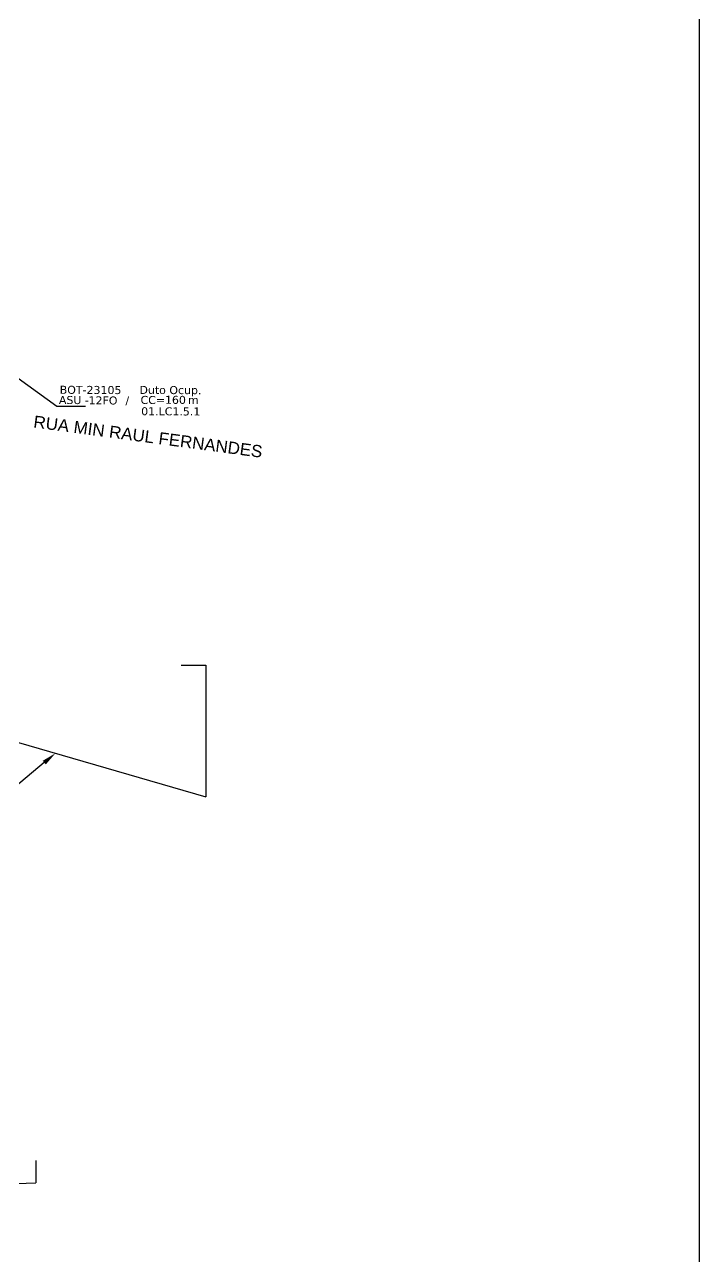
# Model space of a CAD drawing. Extents: x -89 to 1462, y 705 to 1544.
# Drawn here: x 635.9 to 749.2, y 952.3 to 1159.2 of the extents above; entities that cross this region are included whole.
import ezdxf
from ezdxf import colors
from ezdxf.entities.mleader import LeaderData, LeaderLine
from ezdxf.enums import TextEntityAlignment as Align
from ezdxf.math import Vec2, Vec3

# ---------------------------------------------------------------- set-up
doc = ezdxf.new("R2010")
doc.units = 0
doc.layers.add('CAP a instalar', color=1, linetype='Continuous')
doc.layers.add('label_cabos', color=7, linetype='Continuous')
doc.layers.add('Segmento Logradouro Texto', color=7, linetype='Continuous', lineweight=0)
doc.styles.add('DIGICADE', font='')
doc.styles.add('siredit', font='verdana.ttf')
doc.styles.get("Standard").update_dxf_attribs({"font": 'arial.ttf'})
doc.styles.get('DIGICADE').set_extended_font_data('Arial')

# ---------------------------------------------------------------- blocks, each defined once
blk = doc.blocks.new('Inst CB DT OCUP CFOA-SM-ASU-120-S-12')
at = {"layer": 'label_cabos', "color": 0, "style": 'siredit'}
for tag, flags, p in [('ID_ATIVIDADE', 3, (1.31, 2.67)), ('FATOR', 1, (11.56, 2.55))]:
    blk.add_attdef(tag, text='', height=1, rotation=359.69, dxfattribs=dict(at, flags=flags)).set_placement(p, align=Align.MIDDLE_CENTER)
for tag, p in [('DESTINO_CABO', (3.13, 1.26)), ('TIPO_CABO', (13.11, 1.24)), ('TIPO_CABO', (1.26, 0)), ('CABO', (4.69, -0.05)), ('/', (7.71, -0.05)), ('LANCE', (10.91, 0)), ('UND', (15.96, 0)), ('FID', (13.15, -1.41))]:
    blk.add_attdef(tag, text='', height=1, rotation=359.69, dxfattribs=at).set_placement(p, align=Align.MIDDLE_CENTER)
blk.add_attdef('QTDE', (12.43, -0.47), '', height=1, rotation=359.69, dxfattribs=at)

msp = doc.modelspace()

# ---------------------------------------------------------------- linework, layer by layer
msp.add_lwpolyline([(-89.32, 705.02), (749.25, 705.02), (749.25, 1299.02), (-89.32, 1299.02), (-89.32, 705.02)])
at = {"layer": 'CAP a instalar', "color": 7, "ltscale": 5}
for points in [[(662.18, 1051.6), (666.34, 1051.6)], [(666.33, 1051.6), (666.34, 1029.47)], [(583.57, 987.93), (600.77, 1048.44), (666.34, 1029.47)], [(637.76, 968.36), (637.76, 964.62)], [(596.88, 963.21), (637.76, 964.62)]]:
    msp.add_lwpolyline(points, dxfattribs=at)

# ---------------------------------------------------------------- block references
at = {"layer": 'label_cabos', "color": 0, "lineweight": 0}
ref = msp.add_blockref('Inst CB DT OCUP CFOA-SM-ASU-120-S-12', (642.75, 1096.15), dxfattribs=dict(at, xscale=1.344317315532112, yscale=1.344317315532112, zscale=1.344317315532112))
ref.add_attrib('DESTINO_CABO', 'BOT-23105', dxfattribs={"color": 0, "height": 1.344, "rotation": 359.69, "style": 'siredit'}).set_placement((646.95, 1097.84), align=Align.MIDDLE_CENTER)
ref.add_attrib('CABO', '12FO', dxfattribs={"color": 0, "height": 1.344, "rotation": 359.69, "style": 'siredit'}).set_placement((649.04, 1096.08), align=Align.MIDDLE_CENTER)
ref.add_attrib('TIPO_CABO', 'Duto Ocup.', dxfattribs={"color": 0, "height": 1.344, "rotation": 359.69, "style": 'siredit'}).set_placement((660.37, 1097.82), align=Align.MIDDLE_CENTER)
ref.add_attrib('/', '/', dxfattribs={"color": 0, "height": 1.34, "rotation": 359.69, "style": 'siredit'}).set_placement((653.12, 1096.08), align=Align.MIDDLE_CENTER)
ref.add_attrib('TIPO_CABO', 'ASU - ', dxfattribs={"color": 0, "height": 1.344, "rotation": 359.69, "style": 'siredit'}).set_placement((644.44, 1096.14), align=Align.MIDDLE_CENTER)
ref.add_attrib('FID', '01.LC1.5.1', dxfattribs={"color": 0, "height": 1.344, "rotation": 359.69, "style": 'siredit'}).set_placement((660.42, 1094.24), align=Align.MIDDLE_CENTER)
ref.add_attrib('LANCE', 'CC=', dxfattribs={"color": 0, "height": 1.344, "rotation": 359.69, "style": 'siredit'}).set_placement((657.41, 1096.15), align=Align.MIDDLE_CENTER)
ref.add_attrib('QTDE', '160', (659.45, 1095.51), dxfattribs={"color": 0, "height": 1.344, "rotation": 359.69, "style": 'siredit'})
ref.add_attrib('UND', 'm', dxfattribs={"color": 0, "height": 1.34, "rotation": 359.69, "style": 'siredit'}).set_placement((664.21, 1096.15), align=Align.MIDDLE_CENTER)

# ---------------------------------------------------------------- texts
at = {"layer": 'Segmento Logradouro Texto', "linetype": 'Continuous', "insert": (637.53, 1093.56), "char_height": 2.0382, "width": 39.3286, "attachment_point": 1, "rotation": 352.4415, "style": 'DIGICADE'}
for s in ['\\fArial|b0|i0|c0|p34;\\W1.0000000000;\\T1.0000000000;\\o\\lRUA MIN RAUL FERNANDES', '\\o\\l\\fArial|b0|i0|c0|p34;\\T1.0000000000;\\W1.0000000000;RUA MIN RAUL FERNANDES']:
    msp.add_mtext(s, dxfattribs=at)

# ---------------------------------------------------------------- leaders
at = {"layer": 'label_cabos', "color": 7, "lineweight": 0}
ml = msp.add_multileader_mtext('Standard', dxfattribs=at)
ml.set_content('', color=7)
ml.set_leader_properties()
ml.build(insert=Vec2(0, 0))
ml.multileader.update_dxf_attribs({"text_right_attachment_type": 6, "dogleg_length": 4.86, "arrow_head_size": 2.43})
ctx = ml.context
ctx.base_point, ctx.char_height, ctx.arrow_head_size, ctx.landing_gap_size, ctx.plane_origin = Vec3(645.86, 1067.98), 2.43, 2.43, 1.21, Vec3(-7891314.64, -131083845.87)
ctx.right_attachment = 6
notes = []
notes.append((ctx, [(0, (1, 1, 0), (641.26, 1095.09), (1, 0), 4.86, [(0, [(631.19, 1102.39)], 0, [])])]))
ctx.mtext.insert, ctx.mtext.rotation = Vec3(647.33, 1096.3), 6.283185
ml = msp.add_multileader_mtext('Standard', dxfattribs=at)
ml.set_content('', color=7)
ml.set_leader_properties()
ml.build(insert=Vec2(0, 0))
ml.multileader.update_dxf_attribs({"text_right_attachment_type": 6, "dogleg_length": 4.86, "arrow_head_size": 2.43})
ctx = ml.context
ctx.base_point, ctx.char_height, ctx.arrow_head_size, ctx.landing_gap_size, ctx.plane_origin, ctx.plane_x_axis, ctx.plane_y_axis = Vec3(630.73, 1054.53), 2.43, 2.43, 1.21, Vec3(7892587.08, 131085969.52), Vec3(-1, 0), Vec3(0, -1)
ctx.right_attachment = 6
notes.append((ctx, [(0, (1, 1, 0), (631.18, 1028.56), (-1, 0), 4.86, [(0, [(641.04, 1036.79)], 0, [])])]))
ctx.mtext.insert, ctx.mtext.text_direction, ctx.mtext.rotation = Vec3(625.11, 1027.35), Vec3(-1, 0), 3.141593
for ctx, leaders in notes:
    for number, flags, end, landing, length, lines in leaders:
        leader = LeaderData()
        leader.index, (leader.has_last_leader_line, leader.has_dogleg_vector, leader.attachment_direction) = number, flags
        leader.last_leader_point, leader.dogleg_vector, leader.dogleg_length = Vec3(end), Vec3(landing), length
        for number, points, colour, breaks in lines:
            line = LeaderLine()
            line.index, line.vertices, line.color, line.breaks = number, Vec3.list(points), colors.encode_raw_color(colour), breaks
            leader.lines.append(line)
        ctx.leaders.append(leader)

doc.saveas('drawing.dxf')
